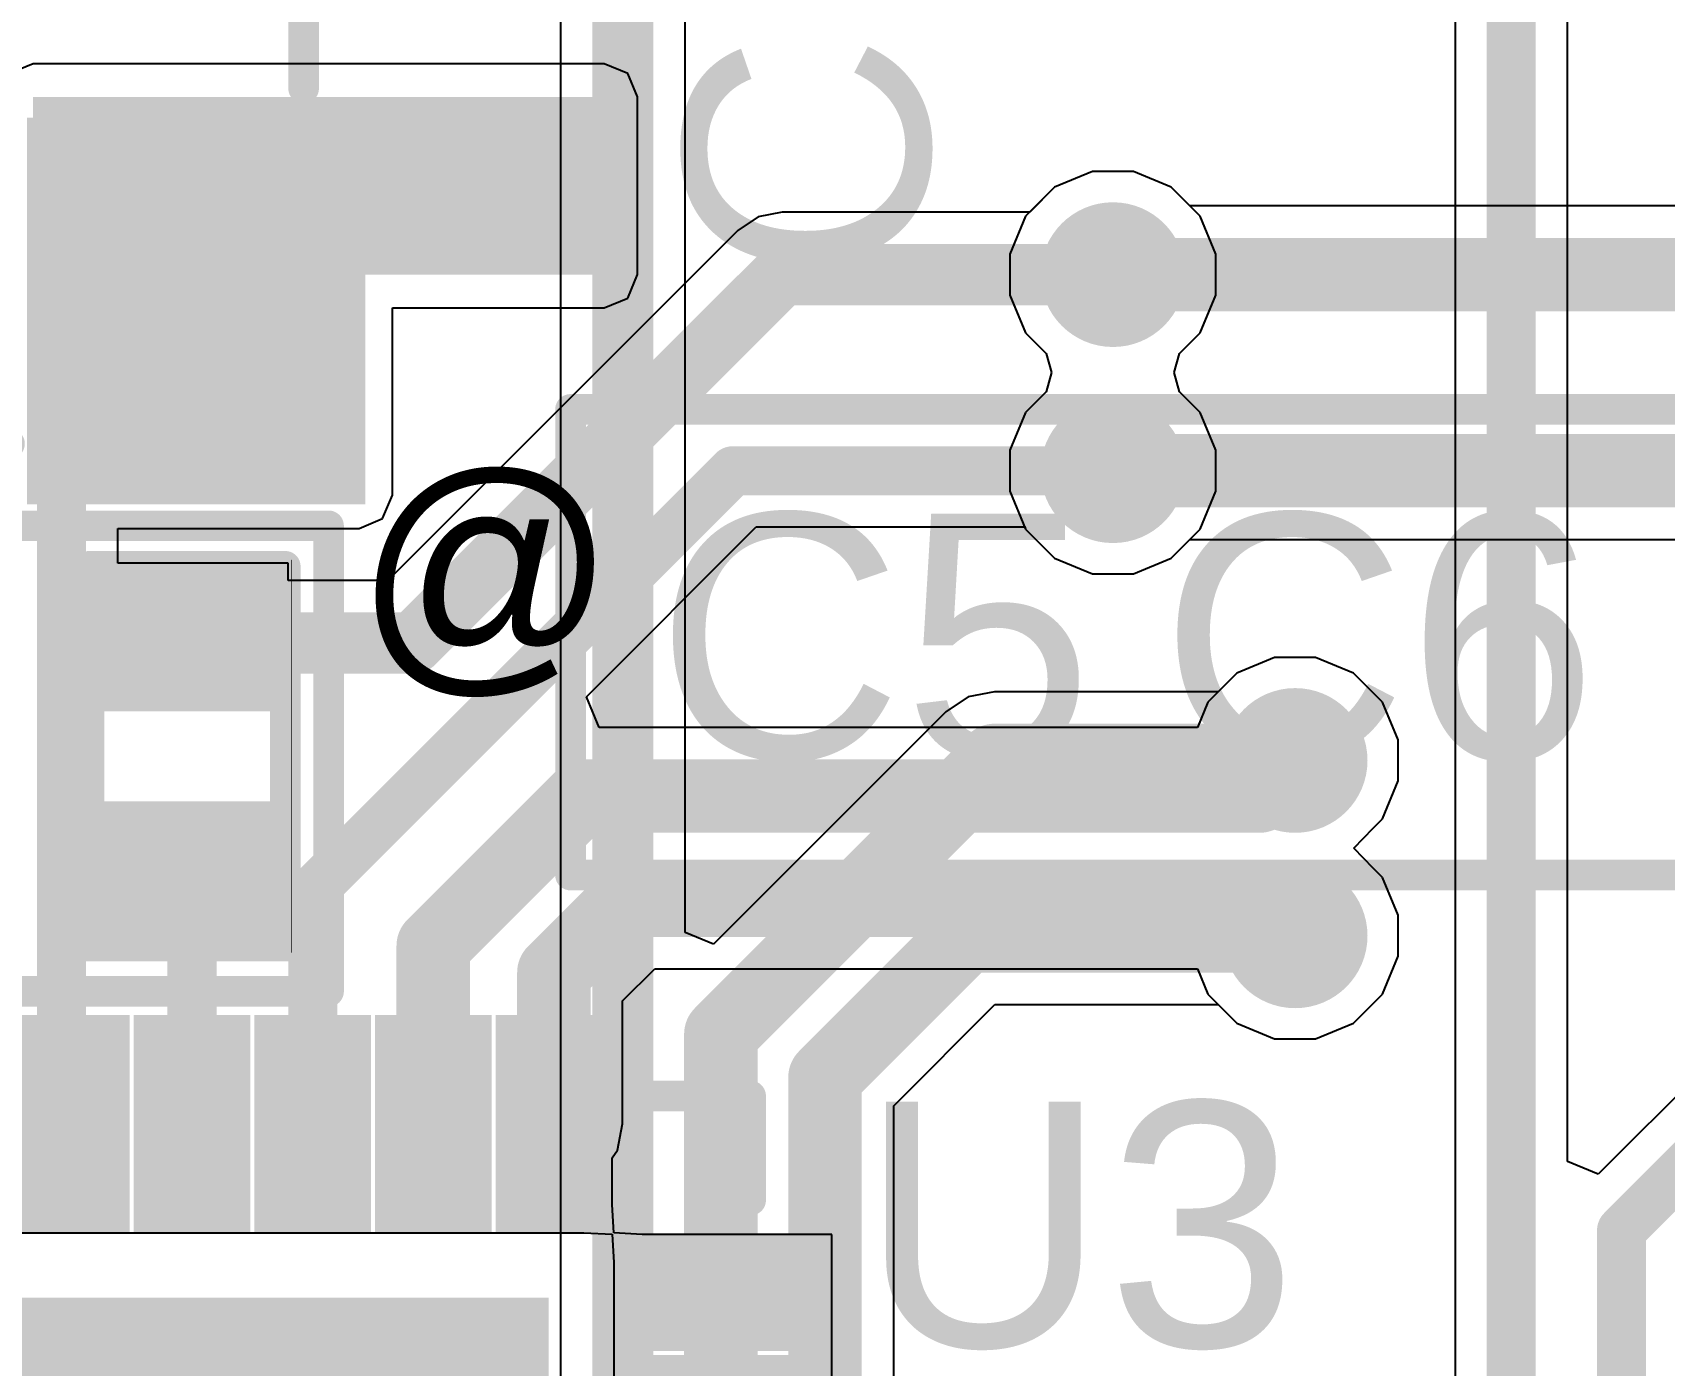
# Model space of a CAD drawing. Header units: millimetres. Extents: x -4.8 to 36.7, y -5.2 to 57.6.
# Drawn here: x 7.92 to 14.68, y 43.1 to 48.63 of the extents above; entities that cross this region are included whole.
import ezdxf

# ---------------------------------------------------------------- set-up
doc = ezdxf.new("R2010")
doc.units = ezdxf.units.MM
for name, color, linetype in [('BottomLayer', 5, 'Continuous'), ('TopLayer', 1, 'Continuous'), ('TopOverlay', 2, 'Continuous'), ('TopPaste', 8, 'Continuous'), ('TopSolder', 216, 'Continuous'), ('ViaHoleLayer', 16, 'Continuous')]:
    doc.layers.add(name, color=color, linetype=linetype)
doc.styles.add('Arial', font='', dxfattribs={"height": 0.2})
doc.styles.get('Arial').set_extended_font_data('Arial')

# ---------------------------------------------------------------- blocks, each defined once
blk = doc.blocks.new('X322540MPB4SI__11')
at = {"layer": 'TopLayer'}
for points in [[(-1.80000021, 1.45000091), (-0.4000004699999999, 1.45000091), (-0.4000004699999999, 0.25000077), (-1.80000021, 0.25000077)], [(0.4000004699999999, 1.45000091), (1.80000021, 1.45000091), (1.80000021, 0.25000077), (0.4000004699999999, 0.25000077)], [(-1.80000021, -0.24999823), (-0.4000004699999999, -0.24999823), (-0.4000004699999999, -1.44999837), (-1.80000021, -1.44999837)], [(0.4000004699999999, -0.24999823), (1.80000021, -0.24999823), (1.80000021, -1.44999837), (0.4000004699999999, -1.44999837)]]:
    blk.add_hatch(color=1, dxfattribs=at).paths.add_polyline_path(points)
at = {"layer": 'TopPaste'}
for points in [[(-1.80000021, 1.45000091), (-0.4000004699999999, 1.45000091), (-0.4000004699999999, 0.25000077), (-1.80000021, 0.25000077)], [(0.4000004699999999, 1.45000091), (1.80000021, 1.45000091), (1.80000021, 0.25000077), (0.4000004699999999, 0.25000077)], [(-1.80000021, -0.24999823), (-0.4000004699999999, -0.24999823), (-0.4000004699999999, -1.44999837), (-1.80000021, -1.44999837)], [(0.4000004699999999, -0.24999823), (1.80000021, -0.24999823), (1.80000021, -1.44999837), (0.4000004699999999, -1.44999837)]]:
    blk.add_hatch(color=8, dxfattribs=at).paths.add_polyline_path(points)
at = {"layer": 'TopSolder'}
for points in [[(-1.90160021, 1.55160091), (-0.29840047, 1.55160091), (-0.29840047, 0.14840077), (-1.90160021, 0.14840077)], [(0.29840047, 1.55160091), (1.90160021, 1.55160091), (1.90160021, 0.14840077), (0.29840047, 0.14840077)], [(-1.90160021, -0.14839823), (-0.29840047, -0.14839823), (-0.29840047, -1.55159837), (-1.90160021, -1.55159837)], [(0.29840047, -0.14839823), (1.90160021, -0.14839823), (1.90160021, -1.55159837), (0.29840047, -1.55159837)]]:
    blk.add_hatch(color=216, dxfattribs=at).paths.add_polyline_path(points)
at = {"layer": 'TopOverlay'}
for points, const_width in [([(0.1778, 1.2954), (-0.1778, 1.2954)], 0.127), ([(-1.651, -0.0762), (-1.651, 0.0762)], 0.127), ([(1.651, -0.0762), (1.651, 0.0762)], 0.127), ([(-1.9812, -0.8636), (-2.1336, -0.7111999999999999)], 0.1999996), ([(-2.1336, -1.016), (-2.1336, -0.7111999999999999)], 0.1999996), ([(-2.1336, -1.016), (-1.9812, -0.8636)], 0.1999996), ([(0.1778, -1.29539746), (-0.1778, -1.29539746)], 0.127)]:
    blk.add_lwpolyline(points, dxfattribs=dict(at, const_width=const_width))
for points, const_width in [([(-0.20955, 1.2954, 1), (-0.14605, 1.2954, 1)], 0.0635), ([(0.14605, 1.2954, 1), (0.20955, 1.2954, 1)], 0.0635), ([(-1.68275, 0.0762, 1), (-1.61925, 0.0762, 1)], 0.0635), ([(1.61925, 0.0762, 1), (1.68275, 0.0762, 1)], 0.0635), ([(-1.68275, -0.0762, 1), (-1.61925, -0.0762, 1)], 0.0635), ([(1.61925, -0.0762, 1), (1.68275, -0.0762, 1)], 0.0635), ([(-2.1835999, -0.7111999999999999, 1), (-2.0836001, -0.7111999999999999, 1)], 0.0999998), ([(-2.1835999, -0.7111999999999999, 1), (-2.0836001, -0.7111999999999999, 1)], 0.0999998), ([(-2.0311999, -0.8636, 1), (-1.9312001, -0.8636, 1)], 0.0999998), ([(-2.0311999, -0.8636, 1), (-1.9312001, -0.8636, 1)], 0.0999998), ([(-2.1835999, -1.016, 1), (-2.0836001, -1.016, 1)], 0.0999998), ([(-2.1835999, -1.016, 1), (-2.0836001, -1.016, 1)], 0.0999998), ([(-0.20955, -1.29539746, 1), (-0.14605, -1.29539746, 1)], 0.0635), ([(0.14605, -1.29539746, 1), (0.20955, -1.29539746, 1)], 0.0635)]:
    blk.add_lwpolyline(points, format="xyb", close=True, dxfattribs=dict(at, const_width=const_width))
blk = doc.blocks.new('32_QFN__5_5__13')
at = {"layer": 'TopLayer'}
for points in [[(-0.10993628, 2.10008343), (-0.38993572, 2.10008343), (-0.38993572, 2.80008457), (-0.1099362799999999, 2.80008457)], [(0.38993572, 2.10008343), (0.1099362799999999, 2.10008343), (0.10993628, 2.80008457), (0.38993572, 2.80008457)], [(0.89006172, 2.10008343), (0.61006228, 2.10008343), (0.61006228, 2.80008457), (0.89006172, 2.80008457)], [(1.38993372, 2.10008343), (1.10993428, 2.10008343), (1.10993428, 2.80008457), (1.38993372, 2.80008457)], [(1.89005972, 2.10008343), (1.61006028, 2.10008343), (1.61006028, 2.80008457), (1.89005972, 2.80008457)], [(2.10008343, 1.61006028), (2.10008343, 1.89005972), (2.80008457, 1.89005972), (2.80008457, 1.61006028)], [(1.626997, -1.626997), (-1.626997, -1.626997), (-1.626997, 1.626997), (1.626997, 1.626997)]]:
    blk.add_hatch(color=1, dxfattribs=at).paths.add_polyline_path(points)
at = {"layer": 'TopPaste'}
for points in [[(-0.10993628, 2.10008343), (-0.38993572, 2.10008343), (-0.38993572, 2.80008457), (-0.1099362799999999, 2.80008457)], [(0.38993572, 2.10008343), (0.1099362799999999, 2.10008343), (0.10993628, 2.80008457), (0.38993572, 2.80008457)], [(0.89006172, 2.10008343), (0.61006228, 2.10008343), (0.61006228, 2.80008457), (0.89006172, 2.80008457)], [(1.38993372, 2.10008343), (1.10993428, 2.10008343), (1.10993428, 2.80008457), (1.38993372, 2.80008457)], [(1.89005972, 2.10008343), (1.61006028, 2.10008343), (1.61006028, 2.80008457), (1.89005972, 2.80008457)], [(2.10008343, 1.61006028), (2.10008343, 1.89005972), (2.80008457, 1.89005972), (2.80008457, 1.61006028)], [(1.626997, -1.626997), (-1.626997, -1.626997), (-1.626997, 1.626997), (1.626997, 1.626997)]]:
    blk.add_hatch(color=8, dxfattribs=at).paths.add_polyline_path(points)
at = {"layer": 'TopSolder'}
for points in [[(-0.00833628, 1.99848343), (-0.49153572, 1.99848343), (-0.49153572, 2.90168457), (-0.00833628, 2.90168457)], [(0.49153572, 1.99848343), (0.00833628, 1.99848343), (0.00833628, 2.90168457), (0.49153572, 2.90168457)], [(0.99166172, 1.99848343), (0.5084622799999999, 1.99848343), (0.5084622799999999, 2.90168457), (0.99166172, 2.90168457)], [(1.49153372, 1.99848343), (1.00833428, 1.99848343), (1.00833428, 2.90168457), (1.49153372, 2.90168457)], [(1.99165972, 1.99848343), (1.50846028, 1.99848343), (1.50846028, 2.90168457), (1.99165972, 2.90168457)], [(1.99848343, 1.50846028), (1.99848343, 1.99165972), (2.90168457, 1.99165972), (2.90168457, 1.50846028)], [(1.728597, -1.728597), (-1.728597, -1.728597), (-1.728597, 1.728597), (1.728597, 1.728597)], [(1.99848343, 1.00833428), (1.99848343, 1.49153372), (2.90168457, 1.49153372), (2.90168457, 1.00833428)]]:
    blk.add_hatch(color=216, dxfattribs=at).paths.add_polyline_path(points)
at = {"layer": 'TopOverlay', "const_width": 0.127}
for points in [[(2.1336, 2.5654), (2.5654, 2.5654)], [(2.5654, 2.1336), (2.5654, 2.5654)]]:
    blk.add_lwpolyline(points, dxfattribs=at)
at = {"layer": 'TopOverlay', "const_width": 0.0635}
for points in [[(2.10185, 2.5654, 1), (2.16535, 2.5654, 1)], [(2.53365, 2.5654, 1), (2.59715, 2.5654, 1)], [(2.53365, 2.5654, 1), (2.59715, 2.5654, 1)], [(2.53365, 2.1336, 1), (2.59715, 2.1336, 1)]]:
    blk.add_lwpolyline(points, format="xyb", close=True, dxfattribs=at)
blk = doc.blocks.new('R___0402_21')
at = {"layer": 'TopLayer'}
for points in [[(-0.6985, -0.3175), (-0.6985, 0.3175), (-0.2412999999999999, 0.3175), (-0.2413, -0.3175)], [(0.2412999999999999, -0.3175), (0.2413, 0.3175), (0.6985, 0.3175), (0.6985, -0.3175)]]:
    blk.add_hatch(color=1, dxfattribs=at).paths.add_polyline_path(points)
at = {"layer": 'TopPaste'}
for points in [[(-0.6985, -0.3175), (-0.6985, 0.3175), (-0.2412999999999999, 0.3175), (-0.2413, -0.3175)], [(0.2412999999999999, -0.3175), (0.2413, 0.3175), (0.6985, 0.3175), (0.6985, -0.3175)]]:
    blk.add_hatch(color=8, dxfattribs=at).paths.add_polyline_path(points)
at = {"layer": 'TopSolder'}
for points in [[(-0.75350116, -0.37250116), (-0.75350116, 0.37250116), (-0.1862988399999999, 0.37250116), (-0.18629884, -0.37250116)], [(0.1862988399999999, -0.37250116), (0.18629884, 0.37250116), (0.75350116, 0.37250116), (0.75350116, -0.37250116)]]:
    blk.add_hatch(color=216, dxfattribs=at).paths.add_polyline_path(points)
at = {"layer": 'TopOverlay'}
for points, const_width in [([(-0.7874, 0.4064), (-0.7874, -0.4064)], 0.127), ([(-0.7874, 0.4064), (0.7874, 0.4064)], 0.127), ([(0.7874, 0.4064), (0.7874, -0.4064)], 0.127), ([(-0.7874, -0.4064), (0.7874, -0.4064)], 0.127), ([(-0.8128, -0.4318), (0.8128, -0.4318)], 0.0032258)]:
    blk.add_lwpolyline(points, dxfattribs=dict(at, const_width=const_width))
for points, const_width in [([(-0.8191499999999999, 0.4064, 1), (-0.7556499999999999, 0.4064, 1)], 0.0635), ([(-0.8191499999999999, 0.4064, 1), (-0.7556499999999999, 0.4064, 1)], 0.0635), ([(0.7556499999999999, 0.4064, 1), (0.8191499999999999, 0.4064, 1)], 0.0635), ([(0.7556499999999999, 0.4064, 1), (0.8191499999999999, 0.4064, 1)], 0.0635), ([(-0.8191499999999999, -0.4064, 1), (-0.7556499999999999, -0.4064, 1)], 0.0635), ([(-0.8191499999999999, -0.4064, 1), (-0.7556499999999999, -0.4064, 1)], 0.0635), ([(0.7556499999999999, -0.4064, 1), (0.8191499999999999, -0.4064, 1)], 0.0635), ([(0.7556499999999999, -0.4064, 1), (0.8191499999999999, -0.4064, 1)], 0.0635), ([(-0.81360518, -0.4318, 1), (-0.8119948199999999, -0.4318, 1)], 0.0016129), ([(0.8119948199999999, -0.4318, 1), (0.81360518, -0.4318, 1)], 0.0016129)]:
    blk.add_lwpolyline(points, format="xyb", close=True, dxfattribs=dict(at, const_width=const_width))
blk = doc.blocks.new('C___0402_45')
at = {"layer": 'TopLayer'}
for points in [[(-0.6985, -0.3175), (-0.6985, 0.3174999999999999), (-0.2413000000000001, 0.3175), (-0.2412999999999999, -0.3174999999999999)], [(0.2413000000000001, -0.3175), (0.2412999999999999, 0.3174999999999999), (0.6985, 0.3175), (0.6985, -0.3174999999999999)]]:
    blk.add_hatch(color=1, dxfattribs=at).paths.add_polyline_path(points)
at = {"layer": 'TopPaste'}
for points in [[(-0.6985, -0.3175), (-0.6985, 0.3174999999999999), (-0.2413000000000001, 0.3175), (-0.2412999999999999, -0.3174999999999999)], [(0.2413000000000001, -0.3175), (0.2412999999999999, 0.3174999999999999), (0.6985, 0.3175), (0.6985, -0.3174999999999999)]]:
    blk.add_hatch(color=8, dxfattribs=at).paths.add_polyline_path(points)
at = {"layer": 'TopSolder'}
for points in [[(-0.7584998799999999, -0.3774998800000001), (-0.7584998799999999, 0.3774998799999999), (-0.1813001200000001, 0.3774998800000001), (-0.1813001199999999, -0.3774998799999999)], [(0.1813001200000001, -0.3774998800000001), (0.1813001199999999, 0.3774998799999999), (0.7584998799999999, 0.3774998800000001), (0.7584998799999999, -0.3774998799999999)]]:
    blk.add_hatch(color=216, dxfattribs=at).paths.add_polyline_path(points)
at = {"layer": 'TopOverlay', "const_width": 0.127}
for points in [[(-0.2794, 0.4064), (-0.7874, 0.4064)], [(-0.7874, -0.4064), (-0.7874, 0.4064)], [(0.7874, 0.4064), (0.2794, 0.4064)], [(0.7874, -0.4064), (0.7874, 0.4064)], [(-0.2794, -0.4064), (-0.7874, -0.4064)], [(0.7874, -0.4064), (0.2794, -0.4064)]]:
    blk.add_lwpolyline(points, dxfattribs=at)
at = {"layer": 'TopOverlay', "const_width": 0.0635}
for points in [[(-0.8191499999999999, 0.4064, 1), (-0.7556499999999999, 0.4064, 1)], [(-0.8191499999999999, 0.4064, 1), (-0.7556499999999999, 0.4064, 1)], [(-0.31115, 0.4064, 1), (-0.24765, 0.4064, 1)], [(0.24765, 0.4064, 1), (0.31115, 0.4064, 1)], [(0.7556499999999999, 0.4064, 1), (0.8191499999999999, 0.4064, 1)], [(0.7556499999999999, 0.4064, 1), (0.8191499999999999, 0.4064, 1)], [(-0.8191499999999999, -0.4064, 1), (-0.7556499999999999, -0.4064, 1)], [(-0.8191499999999999, -0.4064, 1), (-0.7556499999999999, -0.4064, 1)], [(-0.31115, -0.4064, 1), (-0.24765, -0.4064, 1)], [(0.24765, -0.4064, 1), (0.31115, -0.4064, 1)], [(0.7556499999999999, -0.4064, 1), (0.8191499999999999, -0.4064, 1)], [(0.7556499999999999, -0.4064, 1), (0.8191499999999999, -0.4064, 1)]]:
    blk.add_lwpolyline(points, format="xyb", close=True, dxfattribs=at)

msp = doc.modelspace()

# ---------------------------------------------------------------- hatches: boundary and pattern name
at = {"layer": 'BottomLayer'}
h = msp.add_hatch(color=5, dxfattribs=at)
edge = h.paths.add_edge_path()
edge.add_arc((12.3952, 47.625), 0.2999994, 0, 360)
h = msp.add_hatch(color=5, dxfattribs=at)
edge = h.paths.add_edge_path()
edge.add_arc((12.3952, 46.8122), 0.2999994, 0, 360)
h = msp.add_hatch(color=5, dxfattribs=at)
edge = h.paths.add_edge_path()
edge.add_arc((13.15037756, 45.61094001999999), 0.2999994, 0, 360)
h = msp.add_hatch(color=5, dxfattribs=at)
edge = h.paths.add_edge_path()
edge.add_arc((13.15037756, 44.88394122), 0.2999994, 0, 360)
at = {"layer": 'TopLayer'}
for points in [[(7.919046899999999, 46.7106), (9.270997459999998, 46.7106), (9.270997459999998, 48.3616), (7.919046899999999, 48.3616)], [(7.919046899999999, 47.625), (10.28699746, 47.625), (10.28699746, 48.3616), (7.919046899999999, 48.3616)]]:
    msp.add_hatch(color=1, dxfattribs=at).paths.add_polyline_path(points)
h = msp.add_hatch(color=1, dxfattribs=at)
edge = h.paths.add_edge_path()
edge.add_arc((12.3952, 47.625), 0.2999994, 0, 360)
h = msp.add_hatch(color=1, dxfattribs=at)
edge = h.paths.add_edge_path()
edge.add_arc((12.3952, 46.8122), 0.2999994, 0, 360)
h = msp.add_hatch(color=1, dxfattribs=at)
edge = h.paths.add_edge_path()
edge.add_arc((13.15037756, 45.61094001999999), 0.2999994, 0, 360)
h = msp.add_hatch(color=1, dxfattribs=at)
edge = h.paths.add_edge_path()
edge.add_arc((13.15037756, 44.88394122), 0.2999994, 0, 360)
at = {"layer": 'ViaHoleLayer'}
h = msp.add_hatch(color=16, dxfattribs=at)
edge = h.paths.add_edge_path()
edge.add_arc((12.3952, 47.625), 0.1499997, 0, 360)
h = msp.add_hatch(color=16, dxfattribs=at)
edge = h.paths.add_edge_path()
edge.add_arc((12.3952, 46.8122), 0.1499997, 0, 360)
h = msp.add_hatch(color=16, dxfattribs=at)
edge = h.paths.add_edge_path()
edge.add_arc((13.15037756, 45.61094001999999), 0.1499997, 0, 360)
h = msp.add_hatch(color=16, dxfattribs=at)
edge = h.paths.add_edge_path()
edge.add_arc((13.15037756, 44.88394122), 0.1499997, 0, 360)

# ---------------------------------------------------------------- linework, layer by layer
at = {"layer": 'BottomLayer'}
for p, q in [((10.10475246, 52.62932832), (10.10475246, 39.93500014)), ((10.62270418, 44.89784518), (10.62270418, 52.52205650000001)), ((12.31026494, 48.05199939999999), (12.15332596, 47.98699063999999)), ((12.48013506, 48.05199939999999), (12.31026494, 48.05199939999999)), ((12.63707404, 47.98699063999999), (12.48013506, 48.05199939999999)), ((12.15332596, 47.98699063999999), (12.03320936, 47.86687404)), ((12.71419098, 47.9098737), (12.63707404, 47.98699063999999)), ((14.91879922, 47.9098737), (12.71419098, 47.9098737)), ((12.03320936, 47.86687404), (11.9682006, 47.70993506)), ((11.9682006, 47.70993506), (11.9682006, 47.54006494)), ((11.9682006, 47.54006494), (12.03320936, 47.38312596)), ((12.03320936, 47.38312596), (12.11892674, 47.29740858)), ((12.11892674, 47.29740858), (12.14092822, 47.2186)), ((12.14092822, 47.2186), (12.11892674, 47.13979142)), ((12.11892674, 47.13979142), (12.03320936, 47.05407404)), ((12.03320936, 47.05407404), (11.9682006, 46.89713506)), ((11.9682006, 46.89713506), (11.9682006, 46.72726494)), ((11.9682006, 46.72726494), (12.03320936, 46.57032596)), ((12.03320936, 46.57032596), (12.15332596, 46.45020936)), ((12.63707404, 46.45020936), (12.71419098, 46.5273263)), ((12.71419098, 46.5273263), (15.2907873, 46.5273263)), ((12.15332596, 46.45020936), (12.31026494, 46.3852006)), ((12.48013506, 46.3852006), (12.63707404, 46.45020936)), ((12.31026494, 46.3852006), (12.48013506, 46.3852006)), ((13.0654425, 46.03793942), (12.90850352, 45.97293066)), ((13.23531262, 46.03793942), (13.0654425, 46.03793942)), ((13.3922516, 45.97293066), (13.23531262, 46.03793942)), ((12.90850352, 45.97293066), (12.83138658, 45.89581372)), ((13.5123682, 45.85281405999999), (13.3922516, 45.97293066)), ((11.79559236, 45.87412974), (11.70317192, 45.81237726)), ((11.90460916, 45.89581626), (11.79559236, 45.87412974)), ((11.90462186, 45.89581372), (11.90460916, 45.89581626)), ((12.83138658, 45.89581372), (11.90462186, 45.89581372)), ((11.70316684, 45.81236963999999), (10.74003694, 44.84924228)), ((11.70317192, 45.81237726), (11.70316684, 45.81236963999999)), ((13.57737696, 45.69587507999999), (13.5123682, 45.85281405999999)), ((13.57737696, 45.52600495999999), (13.57737696, 45.69587507999999)), ((13.5123682, 45.36906598), (13.57737696, 45.52600495999999)), ((13.39370956, 45.24744062), (13.4737094, 45.33040717999999)), ((13.4737094, 45.33040717999999), (13.5123682, 45.36906598)), ((13.4737094, 45.16447406), (13.39370956, 45.24744062)), ((13.5123682, 45.12581526), (13.4737094, 45.16447406)), ((13.57737696, 44.96887628), (13.5123682, 45.12581526)), ((13.57737696, 44.79900616), (13.57737696, 44.96887628)), ((10.74003694, 44.84924228), (10.62270418, 44.89784518)), ((13.5123682, 44.64206718), (13.57737696, 44.79900616)), ((13.3922516, 44.52195058), (13.5123682, 44.64206718)), ((11.48680202, 44.17960176), (11.90626524, 44.59906752)), ((11.90626524, 44.59906752), (12.83138658, 44.59906752)), ((12.83138658, 44.59906752), (12.90850352, 44.52195058)), ((12.90850352, 44.52195058), (13.0654425, 44.45694182)), ((13.23531262, 44.45694182), (13.3922516, 44.52195058)), ((13.0654425, 44.45694182), (13.23531262, 44.45694182)), ((11.48680202, 41.99755379999999), (11.48680202, 44.17960176))]:
    msp.add_line(p, q, dxfattribs=at)
for points, const_width in [([(10.36372832, 39.82772832), (10.36372832, 52.62932832)], 0.254), ([(12.3952, 47.625), (15.0368, 47.625)], 0.3048), ([(12.3952, 46.8122), (15.2908, 46.8122)], 0.3048), ([(10.77012832, 44.47645918), (11.90460916, 45.61094001999999)], 0.3048), ([(11.90460916, 45.61094001999999), (13.15037756, 45.61094001999999)], 0.3048), ([(11.20192832, 44.29760254), (11.788267, 44.88394122)], 0.3048), ([(11.788267, 44.88394122), (13.15037756, 44.88394122)], 0.3048), ([(10.77012832, 34.39212832), (10.77012832, 44.47645918)], 0.3048), ([(11.20192832, 34.21327168), (11.20192832, 44.29760254)], 0.3048)]:
    msp.add_lwpolyline(points, dxfattribs=dict(at, const_width=const_width))
at = {"layer": 'BottomLayer', "const_width": 0.1524}
for points in [[(12.319, 47.625, 1), (12.4714, 47.625, 1)], [(12.319, 46.8122, 1), (12.4714, 46.8122, 1)], [(11.82840916, 45.61094001999999, 1), (11.98080916, 45.61094001999999, 1)], [(11.82840916, 45.61094001999999, 1), (11.98080916, 45.61094001999999, 1)], [(13.07417756, 45.61094001999999, 1), (13.22657756, 45.61094001999999, 1)], [(11.712067, 44.88394122, 1), (11.864467, 44.88394122, 1)], [(11.712067, 44.88394122, 1), (11.864467, 44.88394122, 1)], [(13.07417756, 44.88394122, 1), (13.22657756, 44.88394122, 1)], [(10.69392832, 44.47645918, 1), (10.84632832, 44.47645918, 1)], [(10.69392832, 44.47645918, 1), (10.84632832, 44.47645918, 1)], [(11.12572832, 44.29760254, 1), (11.27812832, 44.29760254, 1)], [(11.12572832, 44.29760254, 1), (11.27812832, 44.29760254, 1)]]:
    msp.add_lwpolyline(points, format="xyb", close=True, dxfattribs=at)
at = {"layer": 'TopLayer'}
for p, q in [((14.27927802, 43.94770483999999), (14.27927802, 50.29200254)), ((13.81312198, 50.19545714), (13.81312198, 42.09078195999999)), ((7.919046899999999, 48.4990648), (7.82184364, 48.45880326)), ((10.287, 48.4990648), (7.919046899999999, 48.4990648)), ((10.38420326, 48.45880326), (10.287, 48.4990648)), ((10.4244648, 48.3616), (10.38420326, 48.45880326)), ((10.4244648, 47.625), (10.4244648, 48.3616)), ((12.31026494, 48.05199939999999), (12.15332596, 47.98699063999999)), ((12.48013506, 48.05199939999999), (12.31026494, 48.05199939999999)), ((12.63707404, 47.98699063999999), (12.48013506, 48.05199939999999)), ((12.15332596, 47.98699063999999), (12.05031118, 47.88397586)), ((12.75719064, 47.86687404), (12.63707404, 47.98699063999999)), ((10.92449428, 47.86426292), (10.84047616, 47.80812383999999)), ((11.0236, 47.88397586), (10.92449428, 47.86426292)), ((12.05031118, 47.88397586), (11.0236, 47.88397586)), ((12.8221994, 47.70993506), (12.75719064, 47.86687404)), ((10.84047616, 47.80812383999999), (9.389668799999999, 46.35731647999999)), ((12.8221994, 47.54006494), (12.8221994, 47.70993506)), ((10.38420326, 47.52779674), (10.4244648, 47.625)), ((9.408464799999999, 46.7106), (9.408464799999999, 47.4875352)), ((9.408464799999999, 47.4875352), (10.287, 47.4875352)), ((10.287, 47.4875352), (10.38420326, 47.52779674)), ((12.75719064, 47.38312596), (12.8221994, 47.54006494)), ((12.67147326, 47.29740858), (12.75719064, 47.38312596)), ((12.64947178, 47.2186), (12.67147326, 47.29740858)), ((12.67147326, 47.13979142), (12.64947178, 47.2186)), ((12.75719064, 47.05407404), (12.67147326, 47.13979142)), ((12.8221994, 46.89713506), (12.75719064, 47.05407404)), ((12.8221994, 46.72726494), (12.8221994, 46.89713506)), ((9.36820326, 46.61339674), (9.408464799999999, 46.7106)), ((12.75719064, 46.57032596), (12.8221994, 46.72726494)), ((9.270999999999999, 46.5731352), (9.36820326, 46.61339674)), ((8.270425419999999, 46.42854062), (8.270425419999999, 46.5731352)), ((8.270425419999999, 46.5731352), (9.270999999999999, 46.5731352)), ((10.2130352, 45.87521432), (10.91694286, 46.57912198)), ((10.91694286, 46.57912198), (12.029567, 46.57912198)), ((12.029567, 46.57912198), (12.03320936, 46.57032596)), ((12.03320936, 46.57032596), (12.15332596, 46.45020936)), ((12.63707404, 46.45020936), (12.75719064, 46.57032596)), ((8.9771474, 46.42854062), (8.270425419999999, 46.42854062)), ((8.9771474, 46.35731647999999), (8.9771474, 46.42854062)), ((12.15332596, 46.45020936), (12.31026494, 46.3852006)), ((12.48013506, 46.3852006), (12.63707404, 46.45020936)), ((9.389668799999999, 46.35731647999999), (8.9771474, 46.35731647999999)), ((12.31026494, 46.3852006), (12.48013506, 46.3852006)), ((13.0654425, 46.03793942), (12.90850352, 45.97293066)), ((13.23531262, 46.03793942), (13.0654425, 46.03793942)), ((13.3922516, 45.97293066), (13.23531262, 46.03793942)), ((12.90850352, 45.97293066), (12.78838692, 45.85281405999999)), ((13.5123682, 45.85281405999999), (13.3922516, 45.97293066)), ((10.26564114, 45.74821432), (10.2130352, 45.87521432)), ((12.78838692, 45.85281405999999), (12.7450596, 45.74821432)), ((13.57737696, 45.69587507999999), (13.5123682, 45.85281405999999)), ((12.7450596, 45.74821432), (10.26564114, 45.74821432)), ((13.57737696, 45.52600495999999), (13.57737696, 45.69587507999999)), ((13.5123682, 45.36906598), (13.57737696, 45.52600495999999)), ((13.39370956, 45.24744062), (13.4737094, 45.33040717999999)), ((13.4737094, 45.33040717999999), (13.5123682, 45.36906598)), ((13.4737094, 45.16447406), (13.39370956, 45.24744062)), ((13.5123682, 45.12581526), (13.4737094, 45.16447406)), ((13.57737696, 44.96887628), (13.5123682, 45.12581526)), ((13.57737696, 44.79900616), (13.57737696, 44.96887628)), ((13.5123682, 44.64206718), (13.57737696, 44.79900616)), ((10.3629841, 44.61393668), (10.4957118, 44.74666692)), ((10.4957118, 44.74666692), (12.7450596, 44.74666692)), ((12.7450596, 44.74666692), (12.78838692, 44.64206718)), ((15.22619002, 44.71501344), (14.40627802, 43.89510144)), ((12.78838692, 44.64206718), (12.90850352, 44.52195058)), ((13.3922516, 44.52195058), (13.5123682, 44.64206718)), ((10.3629841, 44.104687), (10.3629841, 44.61393668)), ((12.90850352, 44.52195058), (13.0654425, 44.45694182)), ((13.23531262, 44.45694182), (13.3922516, 44.52195058)), ((13.0654425, 44.45694182), (13.23531262, 44.45694182)), ((10.34130012, 43.9956702), (10.3629841, 44.104687)), ((10.31971012, 43.96335886), (10.34130012, 43.9956702)), ((10.31971012, 43.77043824), (10.31971012, 43.96335886)), ((14.40627802, 43.89510144), (14.27927802, 43.94770483999999)), ((10.32618204, 43.65273464), (10.31971012, 43.77043824)), ((7.836519759999999, 43.65308516), (7.94658812, 43.65308769999999)), ((7.94658812, 43.65308769999999), (8.31970904, 43.65308769999999)), ((8.31970904, 43.65308769999999), (8.31970904, 43.65308262)), ((8.31970904, 43.65308262), (8.33639176, 43.65308262)), ((8.33639176, 43.65308262), (8.33639176, 43.65308769999999)), ((8.33639176, 43.65308769999999), (8.819581040000001, 43.65308769999999)), ((8.819581040000001, 43.65308769999999), (8.819581040000001, 43.65308262)), ((8.819581040000001, 43.65308262), (8.83651776, 43.65308262)), ((8.83651776, 43.65308262), (8.83651776, 43.65308769999999)), ((8.83651776, 43.65308769999999), (9.319707039999999, 43.65308769999999)), ((9.319707039999999, 43.65308769999999), (9.31970958, 43.65308262)), ((9.31970958, 43.65308262), (9.33638976, 43.65308262)), ((9.33638976, 43.65308516), (9.44671212, 43.65308769999999)), ((9.33638976, 43.65308262), (9.33638976, 43.65308516)), ((9.44671212, 43.65308769999999), (9.819579039999999, 43.65308769999999)), ((9.819579039999999, 43.65308769999999), (9.819579039999999, 43.65308262)), ((9.819579039999999, 43.65308262), (9.83651576, 43.65308262)), ((9.83651576, 43.65308262), (9.83651576, 43.65308769999999)), ((9.83651576, 43.65308769999999), (10.20235958, 43.65308769999999)), ((10.20235958, 43.65308769999999), (10.32006318, 43.64661578)), ((10.32006318, 43.64661578), (10.3265351, 43.52891217999999)), ((10.44388564, 43.64626272), (10.32618204, 43.65273464)), ((11.2297337, 43.64626272), (10.44388564, 43.64626272)), ((11.2297337, 43.27313926), (11.2297337, 43.64626272)), ((10.3265351, 43.52891217999999), (10.32653256, 43.16306328)), ((11.22973624, 43.14613672), (11.2297337, 43.27313926)), ((10.32653256, 43.16306328), (10.3265351, 43.03606074)), ((11.2297337, 42.77326726), (11.22973624, 43.14613672))]:
    msp.add_line(p, q, dxfattribs=at)
for points, const_width in [([(14.0462, 39.16026204), (14.0462, 50.29200254)], 0.2032), ([(9.06824958, 48.02874061999999), (9.904247400000001, 48.02874061999999)], 0.254), ([(8.59524824, 47.60184028), (8.59524824, 47.70184008)], 0.2032), ([(9.496940619999998, 46.09834062), (11.0236, 47.625)], 0.254), ([(11.0236, 47.625), (12.3952, 47.625)], 0.254), ([(8.3167474, 47.27253944), (8.59524824, 47.55104028)], 0.2032), ([(8.0373474, 46.81693963999999), (8.2296, 47.00919224)], 0.2032), ([(8.2296, 47.00919224), (8.2296, 47.0154)], 0.2032), ([(8.0373474, 44.47212086), (8.0373474, 46.81693963999999)], 0.2032), ([(9.0787474, 45.0705474), (10.8204, 46.8122)], 0.2032), ([(10.8204, 46.8122), (12.3952, 46.8122)], 0.2032), ([(8.5580474, 46.09834062), (9.496940619999998, 46.09834062)], 0.254), ([(13.00277816, 45.46334062), (13.15037756, 45.61094001999999)], 0.3048), ([(9.577984399999998, 44.8424681), (10.19885692, 45.46334062)], 0.3048), ([(10.19885692, 45.46334062), (13.00277816, 45.46334062)], 0.3048), ([(8.5580474, 45.15854062), (8.5779864, 45.13860162)], 0.2032), ([(8.5779864, 44.104687), (8.5779864, 45.1358)], 0.2032), ([(10.0781104, 44.73193746), (10.37771356, 45.03154062)], 0.3048), ([(10.37771356, 45.03154062), (13.00277816, 45.03154062)], 0.3048), ([(13.00277816, 45.03154062), (13.15037756, 44.88394122)], 0.3048), ([(9.0787474, 44.1452), (9.0787474, 45.0705474)], 0.2032), ([(9.577984399999998, 44.104687), (9.577984399999998, 44.8424681)], 0.3048), ([(10.0781104, 44.104687), (10.0781104, 44.73193746)], 0.3048), ([(14.5034, 43.6626), (15.39100046, 44.55020046)], 0.2032), ([(8.0373474, 44.47212086), (8.03971468, 44.46975358)], 0.2032), ([(8.03971468, 44.14308672), (8.03971468, 44.46975358)], 0.2032), ([(8.03971468, 44.14308672), (8.078114399999999, 44.104687)], 0.2032), ([(14.5034, 36.703), (14.5034, 43.6626)], 0.2032)]:
    msp.add_lwpolyline(points, dxfattribs=dict(at, const_width=const_width))
for points, const_width in [([(9.004749579999999, 48.02874061999999, 1), (9.13174958, 48.02874061999999, 1)], 0.127), ([(9.8407474, 48.02874061999999, 1), (9.967747399999999, 48.02874061999999, 1)], 0.127), ([(8.54444824, 47.70184008, 1), (8.64604824, 47.70184008, 1)], 0.1016), ([(10.9601, 47.625, 1), (11.0871, 47.625, 1)], 0.127), ([(10.9601, 47.625, 1), (11.0871, 47.625, 1)], 0.127), ([(12.3317, 47.625, 1), (12.4587, 47.625, 1)], 0.127), ([(8.54444824, 47.60184028, 1), (8.64604824, 47.60184028, 1)], 0.1016), ([(8.54444824, 47.55104028, 1), (8.64604824, 47.55104028, 1)], 0.1016), ([(8.2659474, 47.27253944, 1), (8.3675474, 47.27253944, 1)], 0.1016), ([(8.178799999999999, 47.0154, 1), (8.2804, 47.0154, 1)], 0.1016), ([(8.178799999999999, 47.00919224, 1), (8.2804, 47.00919224, 1)], 0.1016), ([(8.178799999999999, 47.00919224, 1), (8.2804, 47.00919224, 1)], 0.1016), ([(7.9865474, 46.81693963999999, 1), (8.0881474, 46.81693963999999, 1)], 0.1016), ([(7.9865474, 46.81693963999999, 1), (8.0881474, 46.81693963999999, 1)], 0.1016), ([(10.7696, 46.8122, 1), (10.8712, 46.8122, 1)], 0.1016), ([(10.7696, 46.8122, 1), (10.8712, 46.8122, 1)], 0.1016), ([(12.3444, 46.8122, 1), (12.446, 46.8122, 1)], 0.1016), ([(8.494547399999998, 46.09834062, 1), (8.621547399999999, 46.09834062, 1)], 0.127), ([(9.433440619999999, 46.09834062, 1), (9.56044062, 46.09834062, 1)], 0.127), ([(9.433440619999999, 46.09834062, 1), (9.56044062, 46.09834062, 1)], 0.127), ([(13.07417756, 45.61094001999999, 1), (13.22657756, 45.61094001999999, 1)], 0.1524), ([(10.12265692, 45.46334062, 1), (10.27505692, 45.46334062, 1)], 0.1524), ([(10.12265692, 45.46334062, 1), (10.27505692, 45.46334062, 1)], 0.1524), ([(12.92657816, 45.46334062, 1), (13.07897816, 45.46334062, 1)], 0.1524), ([(12.92657816, 45.46334062, 1), (13.07897816, 45.46334062, 1)], 0.1524), ([(8.507247399999999, 45.15854062, 1), (8.608847399999998, 45.15854062, 1)], 0.1016), ([(8.5271864, 45.13860162, 1), (8.6287864, 45.13860162, 1)], 0.1016), ([(8.5271864, 45.1358, 1), (8.6287864, 45.1358, 1)], 0.1016), ([(10.30151356, 45.03154062, 1), (10.45391356, 45.03154062, 1)], 0.1524), ([(10.30151356, 45.03154062, 1), (10.45391356, 45.03154062, 1)], 0.1524), ([(12.92657816, 45.03154062, 1), (13.07897816, 45.03154062, 1)], 0.1524), ([(12.92657816, 45.03154062, 1), (13.07897816, 45.03154062, 1)], 0.1524), ([(9.027947399999999, 45.0705474, 1), (9.1295474, 45.0705474, 1)], 0.1016), ([(9.027947399999999, 45.0705474, 1), (9.1295474, 45.0705474, 1)], 0.1016), ([(9.501784399999998, 44.8424681, 1), (9.654184399999998, 44.8424681, 1)], 0.1524), ([(9.501784399999998, 44.8424681, 1), (9.654184399999998, 44.8424681, 1)], 0.1524), ([(13.07417756, 44.88394122, 1), (13.22657756, 44.88394122, 1)], 0.1524), ([(10.0019104, 44.73193746, 1), (10.1543104, 44.73193746, 1)], 0.1524), ([(10.0019104, 44.73193746, 1), (10.1543104, 44.73193746, 1)], 0.1524), ([(7.9865474, 44.47212086, 1), (8.0881474, 44.47212086, 1)], 0.1016), ([(7.9865474, 44.47212086, 1), (8.0881474, 44.47212086, 1)], 0.1016), ([(7.988914679999999, 44.46975358, 1), (8.090514679999998, 44.46975358, 1)], 0.1016), ([(7.988914679999999, 44.46975358, 1), (8.090514679999998, 44.46975358, 1)], 0.1016), ([(7.988914679999999, 44.14308672, 1), (8.090514679999998, 44.14308672, 1)], 0.1016), ([(7.988914679999999, 44.14308672, 1), (8.090514679999998, 44.14308672, 1)], 0.1016), ([(9.027947399999999, 44.1452, 1), (9.1295474, 44.1452, 1)], 0.1016), ([(9.501784399999998, 44.104687, 1), (9.654184399999998, 44.104687, 1)], 0.1524), ([(10.0019104, 44.104687, 1), (10.1543104, 44.104687, 1)], 0.1524), ([(8.0273144, 44.104687, 1), (8.1289144, 44.104687, 1)], 0.1016), ([(8.5271864, 44.104687, 1), (8.6287864, 44.104687, 1)], 0.1016), ([(14.4526, 43.6626, 1), (14.5542, 43.6626, 1)], 0.1016), ([(14.4526, 43.6626, 1), (14.5542, 43.6626, 1)], 0.1016)]:
    msp.add_lwpolyline(points, format="xyb", close=True, dxfattribs=dict(at, const_width=const_width))
at = {"layer": 'TopOverlay', "const_width": 0.127}
for points in [[(10.14697996, 47.06619999999999), (19.44072058, 47.06619999999999)], [(10.14697996, 45.158787), (10.14697996, 47.03838699999999)], [(5.1054, 46.5836), (9.143999999999998, 46.5836)], [(9.143999999999998, 44.6532), (9.143999999999998, 46.5836)], [(10.14697996, 45.1358), (19.44072058, 45.1358)], [(5.1054, 44.6532), (9.143999999999998, 44.6532)]]:
    msp.add_lwpolyline(points, dxfattribs=at)
at = {"layer": 'TopOverlay', "const_width": 0.0635}
for points in [[(10.11522996, 47.06619999999999, 1), (10.17872996, 47.06619999999999, 1)], [(10.11522996, 47.03838699999999, 1), (10.17872996, 47.03838699999999, 1)], [(9.11225, 46.5836, 1), (9.17575, 46.5836, 1)], [(9.11225, 46.5836, 1), (9.17575, 46.5836, 1)], [(10.11522996, 45.158787, 1), (10.17872996, 45.158787, 1)], [(10.11522996, 45.1358, 1), (10.17872996, 45.1358, 1)], [(9.11225, 44.6532, 1), (9.17575, 44.6532, 1)], [(9.11225, 44.6532, 1), (9.17575, 44.6532, 1)]]:
    msp.add_lwpolyline(points, format="xyb", close=True, dxfattribs=at)

# ---------------------------------------------------------------- block references
for name, p, rotation in [('X322540MPB4SI__11', (7.745247399999999, 48.57484062), 270), ('C___0402_45', (9.904247400000001, 48.49864062), 270), ('R___0402_21', (8.5580474, 45.62844061999999), 90)]:
    msp.add_blockref(name, p, dxfattribs=dict(rotation=rotation))
msp.add_blockref('32_QFN__5_5__13', (8.3280504, 41.65460299999999))

# ---------------------------------------------------------------- texts
at = {"layer": 'TopOverlay', "style": 'Arial'}
for s, height, rotation, p in [('C13', 1.016, 90, (11.6330349, 47.60001148)), ('@', 0.7619999999999999, 360, (9.25532058, 46.026705))]:
    msp.add_text(s, height=height, rotation=rotation, dxfattribs=at).set_placement(p)
for s, p in [('C5', (10.499217, 45.6185651)), ('C6', (12.5902085, 45.6185651)), ('U3', (11.3456085, 43.1801651))]:
    msp.add_text(s, height=1.016, dxfattribs=at).set_placement(p)

doc.saveas('drawing.dxf')
